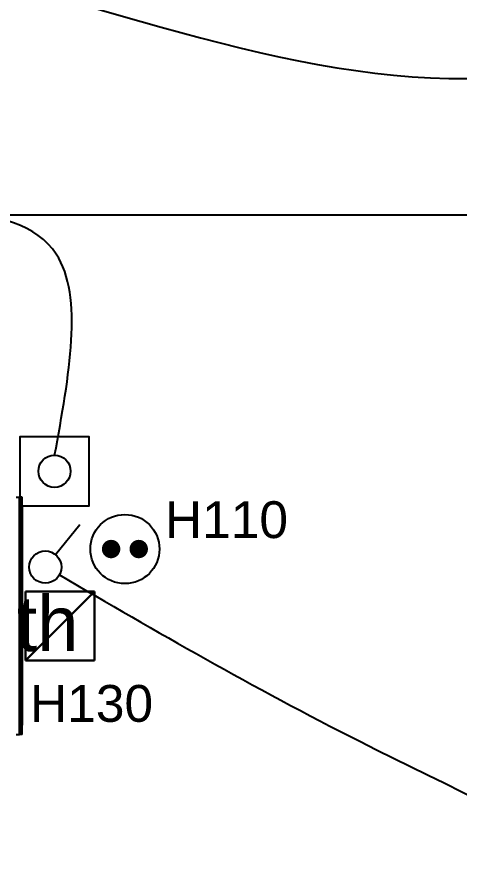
# Model space of a CAD drawing. Header units: millimetres. Extents: x 522027 to 600964, y -380282 to -298602.
# Drawn here: x 578961 to 579922, y -347529 to -345679 of the extents above; entities that cross this region are included whole.
import ezdxf

# ---------------------------------------------------------------- set-up
doc = ezdxf.new("R2010")
doc.units = ezdxf.units.MM
doc.set_wipeout_variables(frame=1)
for name, color, linetype in [('prlm-CHAUFF', 4, 'Continuous'), ('prlm-EAU-EPEXT', 145, 'Continuous'), ('prlm-ELEC-CFA', 1, 'Continuous')]:
    doc.layers.add(name, color=color, linetype=linetype)
doc.layers.add('prlm-ELEC-CFO', color=1, linetype='Continuous', lineweight=25)
doc.styles.add('Arial', font='arial.ttf')
doc.styles.add('prlm-elec-cfa', font='comic.ttf', dxfattribs={"height": 12})

# ---------------------------------------------------------------- blocks, each defined once
blk = doc.blocks.new('xi.PCHD')
at = {"color": 0, "lineweight": 5}
blk.add_wipeout([(-7.5, -7.5), (7.5, -7.5), (7.5, 7.5), (-7.5, 7.5)], dxfattribs=at).dxf.layer = 'prlm-ELEC-CFO'
at = {"layer": 'prlm-ELEC-CFO', "color": 0, "linetype": 'ByBlock', "lineweight": 5, "const_width": 2}
for points in [[(-4, 0, 1), (-2, 0, 1)], [(2, 0, 1), (4, 0, 1)]]:
    blk.add_lwpolyline(points, format="xyb", close=True, dxfattribs=at)
at = {"layer": 'prlm-ELEC-CFO', "color": 0, "linetype": 'ByBlock', "lineweight": -2}
blk.add_circle((0, 0), 7.5, dxfattribs=at)
blk = doc.blocks.new('xi.SA')
at = {"layer": 'prlm-ELEC-CFO', "color": 0}
blk.add_lwpolyline([(0.2, -1.28), (5.5, 5.28)], dxfattribs=at)
blk.add_circle((-2, -4), 3.5, dxfattribs=at)
blk = doc.blocks.new('xi.BP')
at = {"layer": 'prlm-ELEC-CFO', "color": 0, "flags": 128}
blk.add_lwpolyline([(-7.5, -7.5), (7.5, -7.5), (7.5, 7.5), (-7.5, 7.5)], close=True, dxfattribs=at)
at = {"layer": 'prlm-ELEC-CFO', "color": 0}
blk.add_circle((0, 0), 3.5, dxfattribs=at)

msp = doc.modelspace()

# ---------------------------------------------------------------- linework, layer by layer
at = {"layer": 'prlm-CHAUFF', "ltscale": 50}
for p, q in [((578958.7, -346721.9), (578966, -346721.9)), ((578966, -347236.9), (578966, -346721.9)), ((578966, -346721.9), (578966.8, -346721.9)), ((578971.7, -346721.9), (578966.8, -346721.9)), ((578966.8, -346721.9), (578966.8, -347236.9)), ((578971.7, -347236.9), (578971.7, -346721.9)), ((578968.6, -346741.9), (578968.6, -347216.9)), ((578968.6, -346741.9), (578969.3, -346741.9)), ((578969.3, -346741.9), (578968.6, -346743.9)), ((578969.3, -347216.9), (578969.3, -346741.9)), ((578969.8, -346741.9), (578969.8, -347216.9)), ((578969.8, -346741.9), (578970.3, -346741.9)), ((578970.3, -346741.9), (578969.8, -346743.4)), ((578970.3, -347216.9), (578970.3, -346741.9)), ((578970.6, -346741.9), (578970.6, -347216.9)), ((578970.6, -346741.9), (578971, -346741.9)), ((578971, -346741.9), (578970.6, -346743)), ((578971, -347216.9), (578971, -346741.9)), ((578971.3, -346741.9), (578971.3, -347216.9)), ((578971.3, -346741.9), (578971.5, -346741.9)), ((578971.5, -346741.9), (578971.3, -346742.5)), ((578971.5, -347216.9), (578971.5, -346741.9)), ((578971.6, -346741.9), (578971.6, -347216.9)), ((578971.6, -346741.9), (578971.7, -346741.9)), ((578971.7, -346741.9), (578971.6, -346742.1)), ((578971.7, -347216.9), (578971.7, -346741.9)), ((578968.6, -347214.9), (578969.3, -347216.9)), ((578969.3, -347216.9), (578968.6, -347216.9)), ((578969.8, -347215.3), (578970.3, -347216.9)), ((578970.3, -347216.9), (578969.8, -347216.9)), ((578970.6, -347215.7), (578971, -347216.9)), ((578971, -347216.9), (578970.6, -347216.9)), ((578971.3, -347216.2), (578971.5, -347216.9)), ((578971.5, -347216.9), (578971.3, -347216.9)), ((578971.6, -347216.6), (578971.7, -347216.9)), ((578971.7, -347216.9), (578971.6, -347216.9)), ((578958.7, -347236.9), (578966, -347236.9)), ((578966.8, -347236.9), (578966, -347236.9)), ((578971.7, -347236.9), (578966.8, -347236.9))]:
    msp.add_line(p, q, dxfattribs=at)
at = {"layer": 'prlm-EAU-EPEXT', "ltscale": 20}
msp.add_line((577121.1, -346108.7), (583019.9, -346108.7), dxfattribs=at)
at = {"layer": 'prlm-ELEC-CFA', "lineweight": 30}
for p, q in [((578979.2, -347076.6), (579129.2, -346926.6)), ((578979.2, -346926.6), (579129.2, -346926.6)), ((578979.2, -347076.6), (578979.2, -346926.6)), ((579129.2, -346926.6), (579129.2, -347076.6)), ((579129.2, -347076.6), (578979.2, -347076.6))]:
    msp.add_line(p, q, dxfattribs=at)
at = {"layer": 'prlm-ELEC-CFO'}
for points in [[(579057.1, -345638.4), (580340.6, -345714.5), (580647.2, -345477.4)], [(579042.3, -346630.3), (579045.8, -346193.8), (578445, -346128.4)]]:
    msp.add_spline(points, degree=3, dxfattribs=at)

# ---------------------------------------------------------------- block references
at = {"layer": 'prlm-ELEC-CFO', "xscale": 10, "yscale": 10, "zscale": 10}
for name, p in [('xi.BP', (579042, -346665.3)), ('xi.PCHD', (579194.9, -346834.2))]:
    msp.add_blockref(name, p, dxfattribs=at)

# ---------------------------------------------------------------- texts
at = {"layer": 'prlm-ELEC-CFA', "lineweight": 30, "style": 'prlm-elec-cfa'}
msp.add_text('th', height=120, dxfattribs=at).set_placement((578960.2, -347055.9))
at = {"layer": 'prlm-ELEC-CFA', "style": 'Arial'}
msp.add_text('H130', height=80, dxfattribs=at).set_placement((578988.9, -347209.5))
at = {"layer": 'prlm-ELEC-CFO', "style": 'Arial'}
msp.add_text('H110', height=80, dxfattribs=at).set_placement((579281.8, -346810.4))

# ---------------------------------------------------------------- next in the draw order: linework, layer by layer
at = {"layer": 'prlm-ELEC-CFO'}
msp.add_spline([(579052.6, -346890.4), (579704.8, -347251.8), (580679.3, -348005.5), (580732.9, -348229.6)], degree=3, dxfattribs=at)

# ---------------------------------------------------------------- next in the draw order: block references
at = {"layer": 'prlm-ELEC-CFO', "xscale": 10, "yscale": 10, "zscale": 10}
msp.add_blockref('xi.SA', (579042, -346833.4), dxfattribs=at)

doc.saveas('drawing.dxf')
